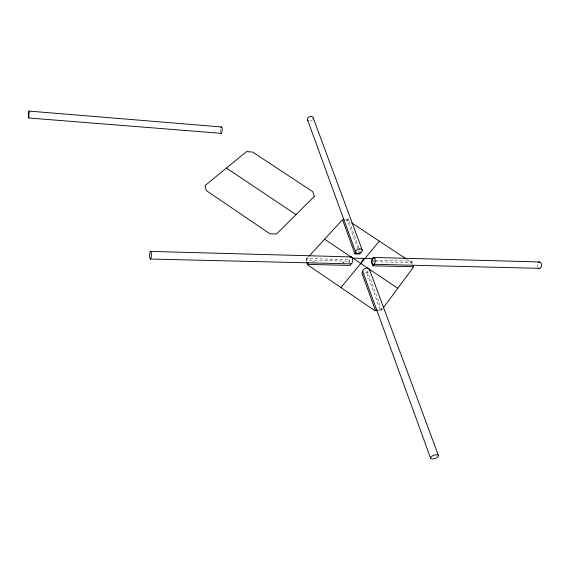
<?xml version="1.0" encoding="UTF-8"?>
<svg xmlns="http://www.w3.org/2000/svg" width="570" height="570" viewBox="0 0 570 570"><rect width="100%" height="100%" fill="white"/><g stroke="black" fill="none" stroke-linecap="round" stroke-linejoin="round"><path stroke-width="0.43" stroke-dasharray="2.85 2.14" d="M349.26 262.613L348.762 261.21L349.588 259.671L306.931 258.552L306.881 259.008A3.57 1.411 -88.7 0 0 307.159 261.594M374.69 260.198L412.267 261.181L412.217 261.616A3.399 1.724 -89.2 0 0 412.587 264.088M343.033 262.243L343.738 262.898L343.945 262.264L343.183 262.065L342.677 262.92L343.589 262.941M313.144 261.495L312.802 262.186L314.084 262.115L314.077 261.516L313.144 261.495L313.742 262.207M306.931 258.552L306.168 260.127L348.762 261.21M358.829 247.58L348.263 218.909L347.479 220.447L359.805 254.028M366.866 273.279L367.728 271.755L381.494 309.118L380.575 310.636L366.866 273.279L364.401 273.23M412.267 261.181L411.355 262.677L376.449 261.787M382.755 308.541L381.202 310.636L378.038 310.629M308.363 256.856L305.962 259.471L306.617 261.552M348.263 218.909L347.907 219.129A3.334 2.08 -19.9 0 1 345.456 219.692M368.106 271.527L367.351 271.976A3.513 2.023 -19.6 0 1 364.764 272.588M381.494 309.118L381.102 309.346A3.641 1.974 -19.4 0 1 378.43 309.987M372.958 261.701L375.573 261.765M372.068 260.127L373.813 260.177M345.905 220.383L348.056 220.476L350.237 221.915M406.709 259.243L411.148 262.171L412.032 264.309M359.129 248.399L360.34 251.676M220.319 131.877A3.199 0.941 -85.7 0 1 220.668 128.015M312.745 119.565A3 2.145 -20.8 0 1 309.396 120.997M349.852 262.656A3.498 1.539 -88.9 0 1 349.538 260.112L349.638 259.222A3.498 1.539 -88.9 0 1 350.115 257.74M537.895 267.195A3.192 2.045 89.8 0 1 537.788 263.319"/><path stroke-width="0.85" d="M308.27 262.834L307.508 264.409L350.251 265.413L351.084 263.867L150.309 259.029A3.826 0.869 -88 0 1 149.646 254.925L149.725 253.956A3.826 0.869 -88 0 1 150.772 251.456A3.826 0.869 -88 0 1 151.378 255.196A3.826 0.869 -88 0 1 150.537 258.987L150.309 259.029M221.388 126.953L29.041 111.093L28.6 113.893L28.7 117.99L221.06 133.323M360.639 252.496L359.805 254.028L354.96 253.892L342.762 220.241L343.66 218.944A3.334 2.08 -19.9 0 0 344.102 219.329M28.7 117.99L29.041 111.093M354.96 253.892L355.787 252.353L307.494 119.664M360.803 263.504L363.632 258.381M362.798 271.648L361.943 273.18L375.509 310.621L376.535 309.332A3.641 1.974 -19.4 0 0 376.991 309.688M372.068 260.127L371.213 261.659L372.773 265.812L413.051 266.76L413.742 265.285M372.773 265.812L373.635 264.288L539.284 268.335M383.275 307.843L413.3 267.366L413.051 266.76M340.889 287.544L379.321 241.138M308.969 256.201L342.064 220.212L342.762 220.241M350.878 263.889L351.284 263.846A3.498 1.539 -88.9 0 0 352.552 259.343A3.498 1.539 -88.9 0 0 350.457 257.241M377.197 310.621L374.761 310.614L307.665 264.908L306.838 262.264M352.281 258.139L374.868 258.623M373.792 257.412L539.626 261.972M150.694 251.413L351.248 256.913M351.69 222.877L405.227 258.26M226.433 168.057L296.022 214.619M324.587 239.215L397.774 288.299M430.571 458.095L430.792 458.48A4.147 1.681 -18.7 0 0 435.851 458.137L436.77 457.674A4.147 1.681 -18.7 0 0 438.13 455.117A4.147 1.681 -18.7 0 0 433.514 455.43A4.147 1.681 -18.7 0 0 430.571 458.095L362.677 271.413A3.513 2.023 -19.6 0 1 366.417 268.164A3.513 2.023 -19.6 0 1 369.153 270.415M362.677 271.413L362.919 271.89M313.194 117.833L362.228 250.023M369.367 269.289L438.48 455.615M220.889 127.473A3.199 0.941 -85.7 0 1 222.065 127.951A3.199 0.941 -85.7 0 1 221.858 132.048A3.199 0.941 -85.7 0 1 220.604 132.974M308.156 120.576A3 2.145 -20.8 0 1 309.417 116.8A3 2.145 -20.8 0 1 313.243 118.396M308.092 262.856A3.57 1.411 -88.7 0 1 307.736 262.649M538.144 262.706A3.192 2.045 89.8 0 1 540.773 262.706A3.192 2.045 89.8 0 1 541.236 266.76A3.192 2.045 89.8 0 1 538.764 268.149M372.117 259.692L372.018 260.568A3.463 1.603 -89 0 0 373.421 264.309L373.842 264.266A3.463 1.603 -89 0 0 375.217 260.853A3.463 1.603 -89 0 0 373.934 257.448A3.463 1.603 -89 0 0 372.117 259.692M314.348 196.393L276.486 234.035L269.881 233.793L206.205 190.508L205.072 185.578L246.511 151.591L252.631 152.04L312.731 191.662L314.348 196.393M361.01 252.275L360.269 252.724A3.449 2.045 -19.7 0 1 355.908 252.595L355.666 252.111A3.449 2.045 -19.7 0 1 357.882 249.282A3.449 2.045 -19.7 0 1 361.865 249.396A3.449 2.045 -19.7 0 1 361.01 252.275"/></g></svg>
